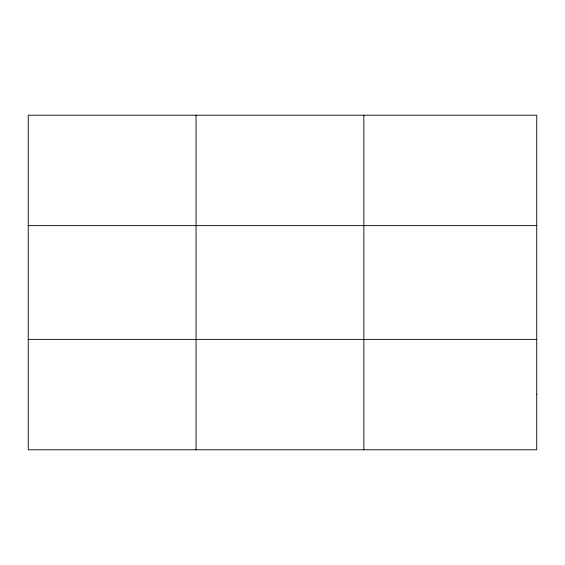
<?xml version="1.0" encoding="UTF-8"?>
<svg xmlns="http://www.w3.org/2000/svg" width="565" height="565" viewBox="0 0 565 565"><rect width="100%" height="100%" fill="white"/><g stroke="black" fill="none" stroke-linecap="round" stroke-linejoin="round"><path stroke-width="0.85" d="M196.055 115.211L196.055 449.789M363.86 115.211L363.86 449.789M28.25 225.619L536.75 225.619M28.25 339.381L536.75 339.381M536.75 394.582L536.75 449.789L28.25 449.789L28.25 115.211L536.75 115.211L536.75 394.582"/></g></svg>
